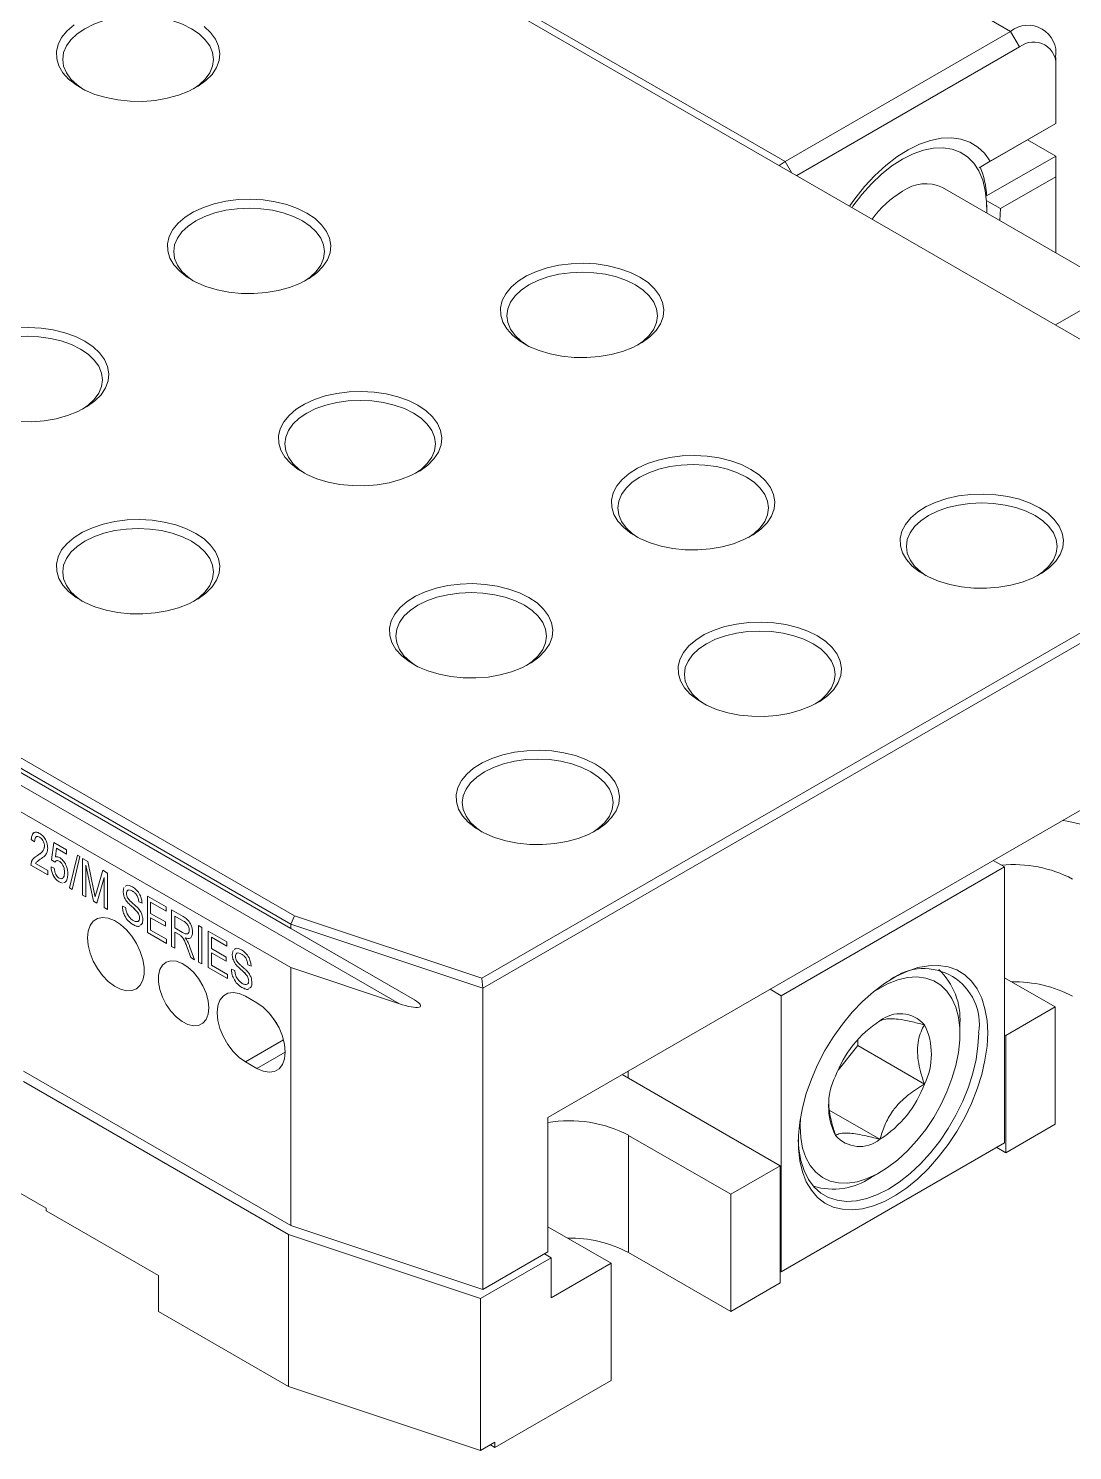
# Model space of a CAD drawing. Header units: millimetres. Extents: x 2 to 278, y 1 to 215.
# Drawn here: x 249.66 to 263.52, y 141.14 to 160.01 of the extents above; entities that cross this region are included whole.
import ezdxf

# ---------------------------------------------------------------- set-up
doc = ezdxf.new("R2010")
doc.units = ezdxf.units.MM

msp = doc.modelspace()

# ---------------------------------------------------------------- linework, layer by layer
at = {"color": 7, "linetype": 'Continuous', "lineweight": 18}
for p, q in [((265.038, 155.071), (249.041, 164.306)), ((262.697, 159.976), (261.689, 160.558)), ((259.704, 158.248), (256.351, 160.183)), ((259.704, 158.248), (262.697, 159.976)), ((262.817, 159.769), (262.697, 159.976)), ((262.817, 159.769), (259.859, 158.061)), ((263.296, 159.492), (263.296, 159.63)), ((263.296, 158.753), (263.296, 159.492)), ((263.296, 158.753), (262.292, 158.174)), ((262.428, 158.252), (263.296, 158.753)), ((263.296, 158.753), (263.296, 158.753)), ((263.296, 158.321), (262.922, 158.537)), ((259.625, 158.196), (259.704, 158.248)), ((259.788, 158.102), (259.704, 158.248)), ((262.428, 158.252), (262.279, 158.166)), ((262.38, 157.792), (263.296, 158.321)), ((263.296, 158.045), (263.296, 158.321)), ((263.296, 158.045), (262.565, 157.623)), ((263.296, 157.038), (263.296, 158.045)), ((236.185, 157.858), (254.786, 147.119)), ((264.125, 156.559), (261.793, 157.905)), ((254.586, 147.068), (236.3, 157.624)), ((262.565, 157.623), (262.381, 157.727)), ((262.382, 157.634), (262.382, 157.675)), ((262.565, 157.623), (262.553, 157.466)), ((237.2, 157.47), (253.197, 148.235)), ((253.145, 148.127), (237.132, 157.371)), ((253.145, 148.067), (237.132, 157.311)), ((265.377, 157.282), (263.293, 156.079)), ((253.145, 147.548), (237.132, 156.792)), ((255.681, 147.408), (266.472, 153.637)), ((266.578, 153.56), (255.695, 147.277)), ((256.556, 145.559), (265.716, 150.847)), ((249.746, 149.219), (249.702, 149.25)), ((249.746, 149.219), (249.702, 149.25)), ((249.702, 149.25), (249.702, 149.25)), ((249.812, 149.281), (249.812, 149.281)), ((249.877, 149.16), (249.876, 149.16)), ((249.969, 148.98), (250.002, 149.21)), ((249.969, 148.98), (250.002, 149.21)), ((250.002, 149.21), (250.17, 149.112)), ((250.038, 149.132), (250.022, 149.021)), ((250.17, 149.056), (250.038, 149.132)), ((250.17, 149.056), (250.038, 149.132)), ((250.038, 149.132), (250.038, 149.132)), ((249.783, 149.038), (249.783, 149.038)), ((250.013, 148.948), (249.969, 148.98)), ((250.013, 148.948), (249.969, 148.98)), ((249.969, 148.98), (249.969, 148.98)), ((250.072, 148.961), (250.072, 148.961)), ((250.17, 149.112), (250.17, 149.056)), ((250.209, 148.606), (250.314, 149.042)), ((250.209, 148.606), (250.314, 149.042)), ((250.347, 149.023), (250.243, 148.587)), ((250.314, 149.042), (250.347, 149.023)), ((250.383, 148.996), (250.451, 148.957)), ((250.383, 148.512), (250.383, 148.996)), ((250.383, 148.512), (250.383, 148.996)), ((250.451, 148.957), (250.532, 148.567)), ((262.618, 148.885), (262.468, 148.972)), ((249.92, 148.779), (249.697, 148.908)), ((249.92, 148.779), (249.697, 148.908)), ((249.697, 148.908), (249.697, 148.908)), ((249.757, 148.93), (249.92, 148.836)), ((249.92, 148.836), (249.92, 148.779)), ((249.964, 148.886), (250.007, 148.867)), ((250.143, 148.812), (250.143, 148.812)), ((250.426, 148.909), (250.426, 148.487)), ((250.526, 148.429), (250.426, 148.909)), ((250.526, 148.429), (250.426, 148.909)), ((250.426, 148.909), (250.426, 148.909)), ((250.568, 148.552), (250.653, 148.84)), ((250.568, 148.552), (250.653, 148.84)), ((250.653, 148.84), (250.715, 148.804)), ((250.715, 148.804), (250.715, 148.32)), ((262.618, 148.885), (259.655, 147.175)), ((262.618, 145.221), (262.618, 148.885)), ((250.116, 148.67), (250.072, 148.685)), ((250.116, 148.67), (250.072, 148.685)), ((250.072, 148.685), (250.072, 148.685)), ((250.243, 148.587), (250.209, 148.606)), ((250.243, 148.587), (250.209, 148.606)), ((250.209, 148.606), (250.209, 148.606)), ((250.532, 148.567), (250.549, 148.486)), ((250.671, 148.745), (250.57, 148.403)), ((250.671, 148.345), (250.671, 148.745)), ((250.671, 148.345), (250.671, 148.745)), ((250.671, 148.745), (250.671, 148.745)), ((250.921, 148.559), (250.932, 148.612)), ((250.921, 148.559), (250.932, 148.612)), ((250.921, 148.559), (250.921, 148.559)), ((251.045, 148.564), (251.044, 148.564)), ((250.426, 148.487), (250.383, 148.512)), ((250.426, 148.487), (250.383, 148.512)), ((250.383, 148.512), (250.383, 148.512)), ((250.57, 148.403), (250.526, 148.429)), ((250.57, 148.404), (250.526, 148.429)), ((250.526, 148.429), (250.526, 148.429)), ((250.549, 148.486), (250.549, 148.486)), ((250.568, 148.552), (250.568, 148.552)), ((251.172, 148.402), (251.128, 148.421)), ((251.172, 148.402), (251.128, 148.421)), ((251.128, 148.421), (251.128, 148.421)), ((251.243, 148.499), (251.493, 148.355)), ((251.243, 148.016), (251.243, 148.499)), ((251.243, 148.016), (251.243, 148.499)), ((251.286, 148.418), (251.286, 148.267)), ((251.493, 148.298), (251.286, 148.418)), ((251.493, 148.298), (251.286, 148.418)), ((251.286, 148.418), (251.286, 148.418)), ((250.715, 148.32), (250.671, 148.345)), ((250.715, 148.32), (250.671, 148.345)), ((250.671, 148.345), (250.671, 148.345)), ((250.911, 148.364), (250.954, 148.345)), ((251.035, 148.36), (251.034, 148.36)), ((251.139, 148.208), (251.139, 148.208)), ((251.286, 148.267), (251.482, 148.154)), ((251.286, 148.21), (251.286, 148.047)), ((251.482, 148.097), (251.286, 148.21)), ((251.482, 148.097), (251.286, 148.21)), ((251.286, 148.21), (251.286, 148.21)), ((251.493, 148.355), (251.493, 148.298)), ((251.564, 148.314), (251.718, 148.225)), ((251.564, 147.83), (251.564, 148.314)), ((251.564, 147.83), (251.564, 148.314)), ((251.721, 148.167), (251.607, 148.232)), ((251.721, 148.167), (251.607, 148.232)), ((251.607, 148.232), (251.607, 148.075)), ((251.607, 148.232), (251.607, 148.232)), ((253.145, 148.127), (253.197, 148.235)), ((253.197, 148.235), (255.681, 147.408)), ((251.051, 148.12), (251.051, 148.12)), ((251.498, 147.868), (251.243, 148.016)), ((251.498, 147.868), (251.243, 148.016)), ((251.243, 148.016), (251.243, 148.016)), ((251.286, 148.047), (251.498, 147.924)), ((251.482, 148.154), (251.482, 148.097)), ((251.607, 148.075), (251.709, 148.016)), ((251.607, 148.019), (251.607, 147.805)), ((251.663, 147.987), (251.607, 148.019)), ((251.663, 147.987), (251.607, 148.019)), ((251.607, 148.019), (251.607, 148.019)), ((251.721, 148.167), (251.721, 148.167)), ((251.798, 148.045), (251.798, 148.045)), ((251.923, 148.107), (251.966, 148.082)), ((251.923, 147.623), (251.923, 148.107)), ((251.923, 147.623), (251.923, 148.107)), ((251.966, 148.082), (251.966, 147.598)), ((252.048, 148.034), (252.298, 147.89)), ((252.048, 147.551), (252.048, 148.034)), ((252.048, 147.551), (252.048, 148.034)), ((255.695, 147.277), (253.145, 148.127)), ((253.145, 148.067), (253.145, 148.127)), ((253.145, 148.067), (254.786, 147.119)), ((251.498, 147.924), (251.498, 147.868)), ((251.607, 147.805), (251.564, 147.83)), ((251.607, 147.805), (251.564, 147.83)), ((251.564, 147.83), (251.564, 147.83)), ((251.663, 147.987), (251.663, 147.987)), ((251.743, 147.943), (251.743, 147.943)), ((251.819, 147.683), (251.771, 147.814)), ((251.819, 147.683), (251.771, 147.814)), ((251.771, 147.814), (251.771, 147.814)), ((251.807, 147.822), (251.868, 147.654)), ((252.092, 147.953), (252.092, 147.802)), ((252.298, 147.833), (252.092, 147.953)), ((252.298, 147.833), (252.092, 147.953)), ((252.092, 147.953), (252.092, 147.953)), ((252.298, 147.89), (252.298, 147.833)), ((251.868, 147.654), (251.819, 147.683)), ((251.868, 147.654), (251.819, 147.683)), ((251.819, 147.683), (251.819, 147.683)), ((251.966, 147.598), (251.923, 147.623)), ((251.966, 147.598), (251.923, 147.623)), ((251.923, 147.623), (251.923, 147.623)), ((252.092, 147.802), (252.288, 147.689)), ((252.092, 147.745), (252.092, 147.582)), ((252.288, 147.632), (252.092, 147.745)), ((252.288, 147.632), (252.092, 147.745)), ((252.092, 147.745), (252.092, 147.745)), ((252.288, 147.689), (252.288, 147.632)), ((252.369, 147.723), (252.38, 147.776)), ((252.369, 147.723), (252.38, 147.776)), ((252.369, 147.723), (252.369, 147.723)), ((252.398, 147.791), (252.409, 147.8)), ((252.492, 147.728), (252.492, 147.728)), ((252.304, 147.403), (252.048, 147.551)), ((252.304, 147.403), (252.048, 147.551)), ((252.048, 147.551), (252.048, 147.551)), ((252.092, 147.582), (252.304, 147.459)), ((252.304, 147.459), (252.304, 147.403)), ((252.358, 147.529), (252.402, 147.51)), ((252.482, 147.525), (252.482, 147.525)), ((252.62, 147.566), (252.576, 147.585)), ((252.62, 147.566), (252.576, 147.585)), ((252.576, 147.585), (252.576, 147.585)), ((253.145, 144.127), (253.145, 147.548)), ((254.586, 147.068), (253.145, 147.548)), ((252.498, 147.284), (252.498, 147.284)), ((252.587, 147.373), (252.587, 147.373)), ((255.695, 147.277), (255.681, 147.408)), ((255.695, 147.277), (255.695, 143.277)), ((259.655, 147.175), (259.505, 147.261)), ((263.289, 147.026), (262.618, 147.413)), ((252.546, 147.168), (252.696, 147.081)), ((259.655, 147.175), (259.655, 143.511)), ((262.633, 146.647), (263.289, 147.026)), ((263.289, 145.47), (263.289, 147.026)), ((262.025, 146.668), (262.025, 146.804)), ((253.051, 146.588), (252.546, 146.297)), ((260.409, 146.189), (260.669, 146.513)), ((260.669, 146.513), (260.669, 146.594)), ((260.669, 146.513), (261.553, 146.003)), ((262.633, 146.647), (262.618, 146.656)), ((262.633, 145.092), (262.633, 146.647)), ((252.696, 146.21), (252.546, 146.297)), ((253.073, 146.428), (252.696, 146.21)), ((253.145, 144.127), (249.599, 146.174)), ((257.544, 146.129), (259.64, 144.919)), ((257.622, 146.174), (257.622, 146.084)), ((249.599, 146.036), (253.115, 144.006)), ((256.556, 145.559), (256.556, 143.774)), ((260.292, 145.658), (260.964, 145.27)), ((262.633, 145.092), (263.289, 145.47)), ((257.627, 145.322), (258.983, 144.54)), ((257.627, 143.767), (257.627, 145.322)), ((262.618, 145.221), (259.655, 143.511)), ((262.513, 145.161), (262.633, 145.092)), ((249.898, 144.355), (248.957, 144.898)), ((258.983, 144.54), (259.64, 144.919)), ((259.64, 144.919), (259.64, 143.364)), ((260.846, 144.763), (260.964, 144.831)), ((258.983, 142.984), (258.983, 144.54)), ((249.898, 144.355), (249.898, 144.32)), ((249.898, 144.32), (251.388, 143.46)), ((255.695, 143.277), (253.145, 144.127)), ((257.396, 143.624), (256.556, 144.109)), ((253.115, 141.988), (253.115, 144.006)), ((253.115, 144.006), (255.665, 143.156)), ((255.665, 143.156), (256.603, 143.698)), ((255.695, 143.277), (256.556, 143.774)), ((256.603, 143.698), (256.513, 143.749)), ((256.603, 143.166), (256.603, 143.698)), ((258.983, 142.984), (257.627, 143.767)), ((256.603, 143.166), (257.396, 143.624)), ((257.396, 142.068), (257.396, 143.624)), ((259.655, 143.511), (259.64, 143.519)), ((251.388, 143.46), (251.388, 142.985)), ((258.983, 142.984), (259.64, 143.364)), ((255.665, 143.156), (255.665, 141.138)), ((253.115, 141.988), (251.388, 142.985)), ((255.665, 141.138), (253.115, 141.988)), ((255.854, 141.179), (257.396, 142.068)), ((255.854, 141.248), (255.665, 141.138)), ((255.795, 141.213), (255.854, 141.179)), ((255.854, 141.248), (255.854, 141.179))]:
    msp.add_line(p, q, dxfattribs=at)
at = {"color": 7, "linetype": 'Continuous', "lineweight": 18, "flags": 128}
for points in [[(251.826, 160.011), (251.707, 160.07), (251.573, 160.118), (251.428, 160.152), (251.275, 160.173), (251.119, 160.181), (250.963, 160.173), (250.81, 160.152), (250.665, 160.118), (250.531, 160.07), (250.412, 160.011), (250.31, 159.943), (250.228, 159.865), (250.168, 159.782), (250.131, 159.694), (250.119, 159.603), (250.131, 159.513), (250.168, 159.425), (250.228, 159.341), (250.31, 159.264), (250.383, 159.212)], [(251.994, 160.042), (252.082, 159.961), (252.147, 159.873), (252.188, 159.78), (252.203, 159.684), (252.194, 159.589), (252.159, 159.495), (252.1, 159.405), (252.018, 159.322), (251.915, 159.247), (251.793, 159.182), (251.655, 159.128), (251.505, 159.087), (251.346, 159.06), (251.181, 159.047), (251.015, 159.049), (250.852, 159.066), (250.694, 159.096), (250.547, 159.14), (250.413, 159.197), (250.296, 159.265), (250.197, 159.342), (250.121, 159.427), (250.068, 159.518), (250.039, 159.613), (250.036, 159.708), (250.058, 159.803), (250.105, 159.895), (250.176, 159.982), (250.269, 160.061)], [(251.855, 159.212), (251.928, 159.264), (252.01, 159.341), (252.07, 159.425), (252.107, 159.513), (252.119, 159.603), (252.107, 159.694), (252.07, 159.782), (252.01, 159.865), (251.928, 159.943), (251.826, 160.011)], [(260.56, 157.656), (260.63, 157.755), (260.76, 157.916), (260.897, 158.064), (261.041, 158.196), (261.188, 158.31), (261.338, 158.404), (261.487, 158.477), (261.634, 158.529), (261.776, 158.557), (261.912, 158.563), (262.039, 158.545), (262.156, 158.505), (262.261, 158.441), (262.352, 158.357), (262.428, 158.252)], [(262.381, 157.566), (262.38, 157.714), (262.362, 157.865), (262.328, 158.002), (262.276, 158.123), (262.208, 158.226), (262.126, 158.31), (262.029, 158.372), (261.921, 158.413), (261.803, 158.432), (261.675, 158.427), (261.542, 158.4), (261.404, 158.351), (261.264, 158.28), (261.123, 158.189), (260.985, 158.079), (260.852, 157.952), (260.725, 157.81), (260.606, 157.654), (260.594, 157.637)], [(253.359, 157.564), (253.467, 157.491), (253.555, 157.41), (253.62, 157.321), (253.661, 157.229), (253.677, 157.133), (253.667, 157.037), (253.632, 156.944), (253.573, 156.854), (253.491, 156.771), (253.388, 156.696), (253.266, 156.631), (253.128, 156.577), (252.978, 156.536), (252.819, 156.509), (252.654, 156.496), (252.488, 156.498), (252.325, 156.514), (252.167, 156.545), (252.02, 156.589), (251.886, 156.646), (251.769, 156.714), (251.671, 156.791), (251.594, 156.876), (251.541, 156.967), (251.512, 157.061), (251.509, 157.157), (251.531, 157.252), (251.579, 157.344), (251.649, 157.431), (251.742, 157.51), (251.855, 157.581), (251.985, 157.64), (252.13, 157.688), (252.285, 157.722), (252.447, 157.742), (252.613, 157.747), (252.778, 157.738), (252.939, 157.714), (253.092, 157.677), (253.233, 157.626), (253.359, 157.564)], [(253.299, 157.46), (253.18, 157.519), (253.046, 157.566), (252.901, 157.601), (252.749, 157.622), (252.592, 157.629), (252.436, 157.622), (252.283, 157.601), (252.138, 157.566), (252.004, 157.519), (251.885, 157.46), (251.783, 157.391), (251.701, 157.314), (251.641, 157.23), (251.604, 157.142), (251.592, 157.052), (251.604, 156.962), (251.641, 156.874), (251.701, 156.79), (251.783, 156.713), (251.856, 156.661)], [(253.328, 156.661), (253.401, 156.713), (253.483, 156.79), (253.543, 156.874), (253.58, 156.962), (253.592, 157.052), (253.58, 157.142), (253.543, 157.23), (253.483, 157.314), (253.401, 157.391), (253.299, 157.46)], [(257.779, 156.713), (257.887, 156.641), (257.974, 156.559), (258.039, 156.471), (258.08, 156.378), (258.096, 156.283), (258.086, 156.187), (258.052, 156.093), (257.993, 156.004), (257.911, 155.92), (257.807, 155.845), (257.686, 155.78), (257.548, 155.726), (257.398, 155.686), (257.238, 155.658), (257.074, 155.646), (256.908, 155.647), (256.744, 155.664), (256.587, 155.695), (256.44, 155.739), (256.306, 155.795), (256.188, 155.863), (256.09, 155.94), (256.013, 156.026), (255.96, 156.116), (255.932, 156.211), (255.929, 156.307), (255.951, 156.402), (255.998, 156.494), (256.069, 156.58), (256.162, 156.66), (256.275, 156.73), (256.405, 156.79), (256.549, 156.837), (256.704, 156.871), (256.867, 156.891), (257.032, 156.897), (257.198, 156.888), (257.359, 156.864), (257.511, 156.826), (257.652, 156.776), (257.779, 156.713)], [(257.719, 156.61), (257.599, 156.669), (257.466, 156.716), (257.321, 156.751), (257.168, 156.772), (257.012, 156.779), (256.855, 156.772), (256.703, 156.751), (256.558, 156.716), (256.424, 156.669), (256.304, 156.61), (256.203, 156.541), (256.121, 156.464), (256.061, 156.38), (256.024, 156.292), (256.012, 156.202), (256.024, 156.111), (256.061, 156.023), (256.121, 155.94), (256.203, 155.862), (256.276, 155.811)], [(257.748, 155.811), (257.821, 155.862), (257.903, 155.94), (257.963, 156.023), (257.999, 156.111), (258.012, 156.202), (257.999, 156.292), (257.963, 156.38), (257.903, 156.464), (257.821, 156.541), (257.719, 156.61)], [(250.353, 155.759), (250.234, 155.818), (250.1, 155.866), (249.955, 155.9), (249.802, 155.921), (249.646, 155.928), (249.489, 155.921), (249.337, 155.9), (249.192, 155.866), (249.058, 155.818), (248.939, 155.759), (248.837, 155.69), (248.755, 155.613), (248.695, 155.53), (248.658, 155.441), (248.646, 155.351), (248.658, 155.261), (248.695, 155.173), (248.755, 155.089), (248.837, 155.012), (248.91, 154.96)], [(249.501, 156.041), (249.667, 156.046), (249.832, 156.037), (249.993, 156.014), (250.146, 155.976), (250.287, 155.925), (250.413, 155.863)], [(250.413, 155.863), (250.521, 155.79), (250.609, 155.709), (250.674, 155.621), (250.714, 155.528), (250.73, 155.432), (250.721, 155.337), (250.686, 155.243), (250.627, 155.153), (250.545, 155.07), (250.442, 154.995), (250.32, 154.93), (250.182, 154.876), (250.032, 154.835), (249.873, 154.808), (249.708, 154.795), (249.542, 154.797)], [(250.382, 154.96), (250.455, 155.012), (250.537, 155.089), (250.597, 155.173), (250.634, 155.261), (250.646, 155.351), (250.634, 155.441), (250.597, 155.53), (250.537, 155.613), (250.455, 155.69), (250.353, 155.759)], [(254.832, 155.013), (254.94, 154.94), (255.028, 154.858), (255.093, 154.77), (255.134, 154.677), (255.15, 154.582), (255.14, 154.486), (255.105, 154.392), (255.046, 154.303), (254.964, 154.22), (254.861, 154.144), (254.739, 154.079), (254.602, 154.026), (254.451, 153.985), (254.292, 153.958), (254.128, 153.945), (253.962, 153.947), (253.798, 153.963), (253.641, 153.994), (253.493, 154.038), (253.359, 154.095), (253.242, 154.162), (253.144, 154.24), (253.067, 154.325), (253.014, 154.416), (252.986, 154.51), (252.982, 154.606), (253.005, 154.701), (253.052, 154.793), (253.122, 154.879), (253.215, 154.959), (253.328, 155.029), (253.458, 155.089), (253.603, 155.136), (253.758, 155.17), (253.92, 155.19), (254.086, 155.196), (254.251, 155.187), (254.412, 155.163), (254.565, 155.126), (254.706, 155.075), (254.832, 155.013)], [(254.772, 154.909), (254.653, 154.968), (254.519, 155.015), (254.374, 155.05), (254.222, 155.071), (254.065, 155.078), (253.909, 155.071), (253.756, 155.05), (253.611, 155.015), (253.477, 154.968), (253.358, 154.909), (253.256, 154.84), (253.174, 154.763), (253.114, 154.679), (253.078, 154.591), (253.065, 154.501), (253.078, 154.41), (253.114, 154.322), (253.174, 154.239), (253.256, 154.161), (253.329, 154.11)], [(254.801, 154.11), (254.874, 154.161), (254.956, 154.239), (255.016, 154.322), (255.053, 154.41), (255.065, 154.501), (255.053, 154.591), (255.016, 154.679), (254.956, 154.763), (254.874, 154.84), (254.772, 154.909)], [(259.252, 154.162), (259.36, 154.089), (259.447, 154.008), (259.512, 153.92), (259.553, 153.827), (259.569, 153.731), (259.56, 153.636), (259.525, 153.542), (259.466, 153.452), (259.384, 153.369), (259.28, 153.294), (259.159, 153.229), (259.021, 153.175), (258.871, 153.134), (258.712, 153.107), (258.547, 153.094), (258.381, 153.096), (258.217, 153.113), (258.06, 153.143), (257.913, 153.187), (257.779, 153.244), (257.661, 153.312), (257.563, 153.389), (257.487, 153.474), (257.433, 153.565), (257.405, 153.66), (257.402, 153.755), (257.424, 153.85), (257.471, 153.942), (257.542, 154.029), (257.635, 154.109), (257.748, 154.179), (257.878, 154.238), (258.022, 154.286), (258.177, 154.32), (258.34, 154.34), (258.505, 154.345), (258.671, 154.336), (258.832, 154.313), (258.985, 154.275), (259.126, 154.225), (259.252, 154.162)], [(259.192, 154.059), (259.072, 154.117), (258.939, 154.165), (258.794, 154.199), (258.641, 154.22), (258.485, 154.228), (258.328, 154.22), (258.176, 154.199), (258.031, 154.165), (257.897, 154.117), (257.778, 154.059), (257.676, 153.99), (257.594, 153.912), (257.534, 153.829), (257.497, 153.741), (257.485, 153.65), (257.497, 153.56), (257.534, 153.472), (257.594, 153.388), (257.676, 153.311), (257.751, 153.258)], [(259.221, 153.259), (259.294, 153.311), (259.376, 153.388), (259.436, 153.472), (259.472, 153.56), (259.485, 153.65), (259.472, 153.741), (259.436, 153.829), (259.376, 153.912), (259.294, 153.99), (259.192, 154.059)], [(263.082, 153.652), (263.19, 153.579), (263.278, 153.498), (263.343, 153.41), (263.383, 153.317), (263.399, 153.221), (263.39, 153.125), (263.355, 153.032), (263.296, 152.942), (263.214, 152.859), (263.111, 152.784), (262.989, 152.719), (262.851, 152.665), (262.701, 152.624), (262.542, 152.597), (262.377, 152.584), (262.211, 152.586), (262.048, 152.602), (261.89, 152.633), (261.743, 152.677), (261.609, 152.734), (261.491, 152.802), (261.393, 152.879), (261.317, 152.964), (261.264, 153.055), (261.235, 153.149), (261.232, 153.245), (261.254, 153.34), (261.301, 153.432), (261.372, 153.519), (261.465, 153.598), (261.578, 153.669), (261.708, 153.728), (261.852, 153.776), (262.007, 153.81), (262.17, 153.83), (262.336, 153.835), (262.501, 153.826), (262.662, 153.802), (262.815, 153.765), (262.956, 153.714), (263.082, 153.652)], [(263.022, 153.548), (262.903, 153.607), (262.769, 153.654), (262.624, 153.689), (262.471, 153.71), (262.315, 153.717), (262.158, 153.71), (262.006, 153.689), (261.861, 153.654), (261.727, 153.607), (261.608, 153.548), (261.506, 153.479), (261.424, 153.402), (261.364, 153.318), (261.327, 153.23), (261.315, 153.14), (261.327, 153.05), (261.364, 152.962), (261.424, 152.878), (261.506, 152.801), (261.579, 152.749)], [(251.886, 153.312), (251.994, 153.239), (252.082, 153.158), (252.147, 153.069), (252.188, 152.976), (252.203, 152.881), (252.194, 152.785), (252.159, 152.692), (252.1, 152.602), (252.018, 152.519), (251.915, 152.444), (251.793, 152.378), (251.655, 152.325), (251.505, 152.284), (251.346, 152.257), (251.181, 152.244), (251.015, 152.246), (250.852, 152.262), (250.694, 152.293), (250.547, 152.337), (250.413, 152.394), (250.296, 152.461), (250.197, 152.539), (250.121, 152.624), (250.068, 152.715), (250.039, 152.809), (250.036, 152.905), (250.058, 153), (250.105, 153.092), (250.176, 153.179), (250.269, 153.258), (250.382, 153.328), (250.512, 153.388), (250.656, 153.435), (250.812, 153.47), (250.974, 153.49), (251.14, 153.495), (251.305, 153.486), (251.466, 153.462), (251.619, 153.425), (251.76, 153.374), (251.886, 153.312)], [(263.051, 152.749), (263.124, 152.801), (263.206, 152.878), (263.266, 152.962), (263.303, 153.05), (263.315, 153.14), (263.303, 153.23), (263.266, 153.318), (263.206, 153.402), (263.124, 153.479), (263.022, 153.548)], [(251.826, 153.208), (251.707, 153.267), (251.573, 153.314), (251.428, 153.349), (251.275, 153.37), (251.119, 153.377), (250.963, 153.37), (250.81, 153.349), (250.665, 153.314), (250.531, 153.267), (250.412, 153.208), (250.31, 153.139), (250.228, 153.062), (250.168, 152.978), (250.131, 152.89), (250.119, 152.8), (250.131, 152.71), (250.168, 152.621), (250.228, 152.538), (250.31, 152.461), (250.383, 152.409)], [(251.855, 152.409), (251.928, 152.461), (252.01, 152.538), (252.07, 152.621), (252.107, 152.71), (252.119, 152.8), (252.107, 152.89), (252.07, 152.978), (252.01, 153.062), (251.928, 153.139), (251.826, 153.208)], [(256.305, 152.461), (256.413, 152.389), (256.501, 152.307), (256.566, 152.219), (256.607, 152.126), (256.623, 152.031), (256.613, 151.935), (256.579, 151.841), (256.519, 151.752), (256.437, 151.668), (256.334, 151.593), (256.212, 151.528), (256.075, 151.474), (255.925, 151.433), (255.765, 151.406), (255.601, 151.393), (255.435, 151.395), (255.271, 151.412), (255.114, 151.442), (254.966, 151.487), (254.832, 151.543), (254.715, 151.611), (254.617, 151.688), (254.54, 151.773), (254.487, 151.864), (254.459, 151.959), (254.456, 152.055), (254.478, 152.15), (254.525, 152.242), (254.596, 152.328), (254.689, 152.408), (254.801, 152.478), (254.931, 152.538), (255.076, 152.585), (255.231, 152.619), (255.393, 152.639), (255.559, 152.645), (255.724, 152.635), (255.885, 152.612), (256.038, 152.574), (256.179, 152.524), (256.305, 152.461)], [(256.246, 152.358), (256.126, 152.417), (255.992, 152.464), (255.847, 152.498), (255.695, 152.52), (255.538, 152.527), (255.382, 152.52), (255.229, 152.498), (255.084, 152.464), (254.951, 152.417), (254.831, 152.358), (254.729, 152.289), (254.647, 152.212), (254.587, 152.128), (254.551, 152.04), (254.538, 151.949), (254.551, 151.859), (254.587, 151.771), (254.647, 151.687), (254.729, 151.61), (254.802, 151.559)], [(256.274, 151.559), (256.347, 151.61), (256.429, 151.687), (256.489, 151.771), (256.526, 151.859), (256.538, 151.949), (256.526, 152.04), (256.489, 152.128), (256.429, 152.212), (256.347, 152.289), (256.246, 152.358)], [(260.136, 151.951), (260.244, 151.878), (260.331, 151.797), (260.396, 151.709), (260.437, 151.616), (260.453, 151.52), (260.444, 151.425), (260.409, 151.331), (260.35, 151.241), (260.268, 151.158), (260.164, 151.083), (260.043, 151.018), (259.905, 150.964), (259.755, 150.923), (259.595, 150.896), (259.431, 150.883), (259.265, 150.885), (259.101, 150.901), (258.944, 150.932), (258.797, 150.976), (258.663, 151.033), (258.545, 151.101), (258.447, 151.178), (258.371, 151.263), (258.317, 151.354), (258.289, 151.448), (258.286, 151.544), (258.308, 151.639), (258.355, 151.731), (258.426, 151.818), (258.519, 151.897), (258.632, 151.968), (258.762, 152.027), (258.906, 152.075), (259.061, 152.109), (259.224, 152.129), (259.389, 152.134), (259.555, 152.125), (259.716, 152.102), (259.868, 152.064), (260.009, 152.014), (260.136, 151.951)], [(260.076, 151.847), (259.956, 151.906), (259.823, 151.954), (259.678, 151.988), (259.525, 152.009), (259.369, 152.016), (259.212, 152.009), (259.06, 151.988), (258.915, 151.954), (258.781, 151.906), (258.661, 151.847), (258.56, 151.779), (258.478, 151.701), (258.418, 151.618), (258.381, 151.53), (258.369, 151.439), (258.381, 151.349), (258.418, 151.261), (258.478, 151.177), (258.56, 151.1), (258.633, 151.048)], [(260.105, 151.048), (260.178, 151.1), (260.26, 151.177), (260.32, 151.261), (260.356, 151.349), (260.369, 151.439), (260.356, 151.53), (260.32, 151.618), (260.26, 151.701), (260.178, 151.779), (260.076, 151.847)], [(257.189, 150.25), (257.297, 150.177), (257.385, 150.096), (257.45, 150.008), (257.491, 149.915), (257.507, 149.819), (257.497, 149.724), (257.462, 149.63), (257.403, 149.54), (257.321, 149.457), (257.218, 149.382), (257.096, 149.317), (256.959, 149.263), (256.808, 149.222), (256.649, 149.195), (256.485, 149.182), (256.319, 149.184), (256.155, 149.201), (255.998, 149.231), (255.85, 149.275), (255.716, 149.332), (255.599, 149.4), (255.501, 149.477), (255.424, 149.562), (255.371, 149.653), (255.343, 149.748), (255.339, 149.843), (255.362, 149.938), (255.409, 150.03), (255.48, 150.117), (255.572, 150.197), (255.685, 150.267), (255.815, 150.326), (255.96, 150.374), (256.115, 150.408), (256.277, 150.428), (256.443, 150.434), (256.608, 150.424), (256.769, 150.401), (256.922, 150.363), (257.063, 150.313), (257.189, 150.25)], [(257.129, 150.147), (257.01, 150.205), (256.876, 150.253), (256.731, 150.287), (256.579, 150.309), (256.422, 150.316), (256.266, 150.309), (256.113, 150.287), (255.968, 150.253), (255.835, 150.205), (255.715, 150.147), (255.613, 150.078), (255.531, 150), (255.471, 149.917), (255.435, 149.829), (255.422, 149.738), (255.435, 149.648), (255.471, 149.56), (255.531, 149.476), (255.613, 149.399), (255.686, 149.348)], [(257.158, 149.348), (257.231, 149.399), (257.313, 149.476), (257.373, 149.56), (257.41, 149.648), (257.422, 149.738), (257.41, 149.829), (257.373, 149.917), (257.313, 150), (257.231, 150.078), (257.129, 150.147)], [(250.448, 147.943), (250.457, 148.032), (250.483, 148.106), (250.525, 148.163), (250.581, 148.199), (250.648, 148.213), (250.724, 148.204), (250.805, 148.172), (250.886, 148.12), (250.965, 148.05), (251.037, 147.964), (251.099, 147.867), (251.148, 147.764), (251.183, 147.658), (251.2, 147.556), (251.2, 147.462), (251.183, 147.38), (251.148, 147.315), (251.099, 147.268), (251.037, 147.243), (250.965, 147.241), (250.886, 147.261), (250.805, 147.303), (250.724, 147.364), (250.648, 147.443), (250.581, 147.535), (250.525, 147.636), (250.483, 147.74), (250.457, 147.845), (250.448, 147.943)], [(252.058, 147.014), (252.049, 147.108), (252.023, 147.208), (251.98, 147.308), (251.923, 147.402), (251.856, 147.486), (251.781, 147.555), (251.704, 147.605), (251.627, 147.634), (251.555, 147.639), (251.493, 147.622), (251.443, 147.582), (251.408, 147.522), (251.39, 147.445), (251.39, 147.355), (251.408, 147.257), (251.443, 147.156), (251.493, 147.059), (251.555, 146.969), (251.627, 146.892), (251.704, 146.832), (251.781, 146.792), (251.856, 146.775), (251.923, 146.781), (251.98, 146.81), (252.023, 146.861), (252.049, 146.93), (252.058, 147.014)], [(262.394, 146.682), (262.385, 146.505), (262.358, 146.32), (262.315, 146.131), (262.255, 145.939), (262.179, 145.747), (262.089, 145.558), (261.985, 145.375), (261.869, 145.2), (261.743, 145.035), (261.609, 144.883), (261.468, 144.747), (261.322, 144.627), (261.174, 144.526), (261.025, 144.446), (260.877, 144.386), (260.734, 144.348), (260.596, 144.333), (260.465, 144.341), (260.344, 144.371), (260.234, 144.424), (260.137, 144.498), (260.054, 144.593), (259.986, 144.707), (259.934, 144.838), (259.899, 144.985), (259.881, 145.146), (259.881, 145.318), (259.899, 145.498), (259.934, 145.686), (259.986, 145.877), (260.054, 146.069), (260.137, 146.26), (260.234, 146.447), (260.344, 146.626), (260.465, 146.796), (260.596, 146.955), (260.734, 147.099), (260.877, 147.227), (261.025, 147.338), (261.174, 147.429), (261.322, 147.499), (261.468, 147.548), (261.609, 147.574), (261.743, 147.578), (261.869, 147.559), (261.985, 147.517), (262.089, 147.454), (262.179, 147.369), (262.255, 147.265), (262.315, 147.142), (262.358, 147.003), (262.385, 146.848), (262.394, 146.682)], [(259.908, 145.553), (259.903, 145.443), (259.912, 145.292), (259.938, 145.153), (259.981, 145.028), (260.04, 144.921), (260.114, 144.832), (260.202, 144.764), (260.303, 144.716), (260.414, 144.691), (260.535, 144.688), (260.662, 144.707), (260.795, 144.749), (260.93, 144.812), (261.066, 144.895), (261.2, 144.998), (261.33, 145.118), (261.455, 145.253), (261.571, 145.401), (261.677, 145.56), (261.772, 145.728), (261.853, 145.9), (261.92, 146.076), (261.971, 146.251), (262.005, 146.422), (262.023, 146.588), (262.023, 146.745), (262.005, 146.891), (261.971, 147.023), (261.92, 147.139), (261.853, 147.237), (261.772, 147.316), (261.677, 147.374), (261.571, 147.41), (261.455, 147.425), (261.33, 147.416), (261.2, 147.386), (261.066, 147.333), (260.93, 147.26), (260.87, 147.221)], [(252.546, 146.297), (252.462, 146.356), (252.383, 146.434), (252.311, 146.527), (252.251, 146.631), (252.206, 146.739), (252.179, 146.847), (252.169, 146.95), (252.179, 147.041), (252.206, 147.117), (252.251, 147.174), (252.311, 147.208), (252.383, 147.219), (252.462, 147.205), (252.546, 147.168)], [(252.696, 147.081), (252.78, 147.022), (252.86, 146.944), (252.931, 146.85), (252.991, 146.747), (253.036, 146.639), (253.064, 146.53), (253.073, 146.428), (253.064, 146.337), (253.036, 146.261), (252.991, 146.204), (252.931, 146.169), (252.86, 146.159), (252.78, 146.173), (252.696, 146.21)], [(252.959, 146.807), (252.91, 146.873), (252.882, 146.917)], [(259.879, 145.265), (259.888, 145.138), (259.914, 144.989), (259.957, 144.854), (260.016, 144.736), (260.091, 144.636), (260.18, 144.556), (260.282, 144.497), (260.396, 144.46), (260.52, 144.445), (260.652, 144.453), (260.79, 144.483), (260.932, 144.535), (261.076, 144.608), (261.221, 144.701), (261.363, 144.814), (261.501, 144.943), (261.633, 145.088), (261.757, 145.245), (261.87, 145.414), (261.973, 145.591), (262.062, 145.774), (262.137, 145.96), (262.196, 146.147), (262.239, 146.331), (262.265, 146.51), (262.274, 146.682)]]:
    msp.add_lwpolyline(points, dxfattribs=at)
at = {"color": 7, "linetype": 'Continuous', "lineweight": 18}
for centre, radius, start, end in [((262.929, 159.686), 0.371, 351.3151, 128.6742), ((263.004, 159.539), 0.296, 350.786, 129.2033), ((261.294, 157.744), 1.087, 2.5703, 23.3128), ((262, 156.643), 1.417, 121.3341, 143.6141), ((261.572, 157.433), 0.521, 65.0008, 126.3097), ((262.909, 146.637), 2.906, 61.1187, 80.4957), ((262.742, 147.247), 1.669, 62.2437, 95.6182), ((261.546, 146.799), 0.737, 350.8573, 126.6979), ((261.117, 146.864), 0.91, 356.2101, 46.4805), ((262.754, 145.721), 1.638, 62.1141, 91.4382), ((261.232, 146.514), 0.423, 40.5328, 129.2482), ((261.761, 145.598), 1.477, 122.638, 159.7729), ((260.768, 146.396), 0.879, 333.4364, 26.5636), ((261.161, 145.715), 0.879, 153.4364, 206.5636), ((260.168, 146.513), 1.477, 302.638, 339.7729), ((256.841, 143.823), 1.693, 62.3323, 99.6747), ((260.696, 145.597), 0.423, 220.5328, 309.2482), ((260.342, 145.504), 0.896, 253.1098, 304.2103), ((256.861, 142.319), 1.638, 62.1141, 91.4382)]:
    msp.add_arc(centre, radius, start, end, dxfattribs=at)
msp.add_ellipse((254.586, 147.137), major_axis=(0.282, -0.099), ratio=0.218403, start_param=4.789129, end_param=7.145323, dxfattribs=at)
for points, knots in [([(249.702, 149.25), (249.704, 149.269), (249.709, 149.307), (249.733, 149.343), (249.772, 149.351), (249.8, 149.337), (249.814, 149.33)], [0, 0, 0, 0, 0.28092, 0.560105, 0.779774, 1, 1, 1, 1]), ([(249.702, 149.25), (249.705, 149.269), (249.709, 149.306), (249.726, 149.339), (249.744, 149.341), (249.746, 149.342)], [0, 0, 0, 0, 0.462731, 0.922606, 1, 1, 1, 1]), ([(249.814, 149.33), (249.831, 149.319), (249.864, 149.296), (249.899, 149.236), (249.917, 149.181), (249.919, 149.149), (249.92, 149.134)], [0, 0, 0, 0, 0.279693, 0.558261, 0.779102, 1, 1, 1, 1]), ([(249.812, 149.281), (249.805, 149.285), (249.789, 149.292), (249.769, 149.288), (249.749, 149.269), (249.747, 149.239), (249.746, 149.219)], [0, 0, 0, 0, 0.186999, 0.373859, 0.561031, 1, 1, 1, 1]), ([(249.812, 149.281), (249.805, 149.285), (249.789, 149.292), (249.772, 149.29), (249.766, 149.283), (249.764, 149.28)], [0, 0, 0, 0, 0.4036669, 0.8070339, 1, 1, 1, 1]), ([(249.783, 149.038), (249.807, 149.052), (249.84, 149.073), (249.871, 149.117), (249.875, 149.145), (249.876, 149.16)], [0, 0, 0, 0, 0.560605, 0.780638, 1, 1, 1, 1]), ([(249.783, 149.038), (249.807, 149.053), (249.84, 149.073), (249.871, 149.117), (249.875, 149.145), (249.877, 149.16)], [0, 0, 0, 0, 0.560605, 0.780638, 1, 1, 1, 1]), ([(249.876, 149.16), (249.876, 149.172), (249.874, 149.196), (249.858, 149.234), (249.836, 149.264), (249.82, 149.276), (249.812, 149.281)], [0, 0, 0, 0, 0.2804253, 0.5599428, 0.7799288, 1, 1, 1, 1]), ([(249.877, 149.16), (249.876, 149.172), (249.874, 149.196), (249.858, 149.234), (249.836, 149.265), (249.82, 149.276), (249.812, 149.281)], [0, 0, 0, 0, 0.2804253, 0.5599428, 0.7799288, 1, 1, 1, 1]), ([(249.92, 149.134), (249.918, 149.112), (249.914, 149.07), (249.875, 149.024), (249.842, 149.001), (249.821, 148.986)], [0, 0, 0, 0, 0.279141, 0.559078, 1, 1, 1, 1]), ([(249.697, 148.908), (249.699, 148.926), (249.703, 148.963), (249.735, 149.006), (249.765, 149.026), (249.783, 149.038)], [0, 0, 0, 0, 0.278998, 0.559153, 1, 1, 1, 1]), ([(249.697, 148.908), (249.699, 148.926), (249.704, 148.963), (249.735, 149.006), (249.765, 149.026), (249.783, 149.038)], [0, 0, 0, 0, 0.278998, 0.559153, 1, 1, 1, 1]), ([(249.821, 148.986), (249.808, 148.978), (249.783, 148.964), (249.765, 148.94), (249.757, 148.93)], [0, 0, 0, 0, 0.560646, 1, 1, 1, 1]), ([(250.072, 148.961), (250.065, 148.965), (250.051, 148.971), (250.028, 148.968), (250.018, 148.956), (250.013, 148.948)], [0, 0, 0, 0, 0.2801683, 0.5607716, 1, 1, 1, 1]), ([(250.022, 149.021), (250.033, 149.021), (250.053, 149.021), (250.075, 149.01), (250.084, 149.005)], [0, 0, 0, 0, 0.559795, 1, 1, 1, 1]), ([(250.072, 148.961), (250.065, 148.965), (250.051, 148.971), (250.033, 148.97), (250.027, 148.962), (250.024, 148.959)], [0, 0, 0, 0, 0.370086, 0.740747, 1, 1, 1, 1]), ([(250.143, 148.812), (250.143, 148.827), (250.141, 148.856), (250.126, 148.901), (250.101, 148.941), (250.082, 148.954), (250.072, 148.961)], [0, 0, 0, 0, 0.281032, 0.560586, 0.780389, 1, 1, 1, 1]), ([(250.143, 148.812), (250.143, 148.827), (250.141, 148.856), (250.126, 148.901), (250.102, 148.941), (250.082, 148.954), (250.072, 148.961)], [0, 0, 0, 0, 0.281032, 0.560586, 0.780389, 1, 1, 1, 1]), ([(250.084, 149.005), (250.102, 148.991), (250.137, 148.962), (250.18, 148.878), (250.184, 148.823), (250.187, 148.79)], [0, 0, 0, 0, 0.278738, 0.559657, 1, 1, 1, 1]), ([(250.072, 148.685), (250.055, 148.697), (250.021, 148.722), (249.976, 148.799), (249.968, 148.853), (249.964, 148.886)], [0, 0, 0, 0, 0.279957, 0.560386, 1, 1, 1, 1]), ([(250.072, 148.685), (250.055, 148.697), (250.022, 148.722), (249.976, 148.799), (249.968, 148.853), (249.964, 148.886)], [0, 0, 0, 0, 0.279957, 0.560386, 1, 1, 1, 1]), ([(250.007, 148.867), (250.009, 148.854), (250.012, 148.828), (250.025, 148.789), (250.046, 148.755), (250.063, 148.742), (250.071, 148.736)], [0, 0, 0, 0, 0.2811074, 0.561116, 0.780993, 1, 1, 1, 1]), ([(250.071, 148.736), (250.08, 148.732), (250.097, 148.725), (250.118, 148.733), (250.139, 148.756), (250.142, 148.789), (250.143, 148.812)], [0, 0, 0, 0, 0.186402, 0.37334, 0.560627, 1, 1, 1, 1]), ([(250.107, 148.731), (250.11, 148.732), (250.121, 148.734), (250.139, 148.757), (250.141, 148.79), (250.143, 148.812)], [0, 0, 0, 0, 0.1277591, 0.3884421, 1, 1, 1, 1]), ([(250.187, 148.79), (250.185, 148.768), (250.182, 148.726), (250.162, 148.685), (250.141, 148.679), (250.135, 148.677)], [0, 0, 0, 0, 0.420659, 0.84041, 1, 1, 1, 1]), ([(251.034, 148.36), (251.019, 148.375), (250.987, 148.403), (250.947, 148.455), (250.925, 148.512), (250.923, 148.543), (250.921, 148.559)], [0, 0, 0, 0, 0.2811422, 0.5600561, 0.7798619, 1, 1, 1, 1]), ([(251.035, 148.36), (251.019, 148.375), (250.987, 148.403), (250.947, 148.455), (250.925, 148.512), (250.923, 148.543), (250.921, 148.559)], [0, 0, 0, 0, 0.2811422, 0.5600561, 0.7798619, 1, 1, 1, 1]), ([(250.95, 148.627), (250.954, 148.632), (250.967, 148.645), (251.002, 148.641), (251.029, 148.628), (251.043, 148.621)], [0, 0, 0, 0, 0.224386, 0.611672, 1, 1, 1, 1]), ([(251.044, 148.564), (251.033, 148.569), (251.012, 148.581), (250.984, 148.579), (250.967, 148.561), (250.966, 148.542), (250.965, 148.532)], [0, 0, 0, 0, 0.280929, 0.559977, 0.779752, 1, 1, 1, 1]), ([(251.045, 148.564), (251.034, 148.569), (251.012, 148.58), (250.987, 148.581), (250.98, 148.572), (250.979, 148.569)], [0, 0, 0, 0, 0.440047, 0.877147, 1, 1, 1, 1]), ([(251.043, 148.621), (251.062, 148.608), (251.1, 148.583), (251.144, 148.52), (251.168, 148.456), (251.17, 148.42), (251.172, 148.402)], [0, 0, 0, 0, 0.280155, 0.559064, 0.779285, 1, 1, 1, 1]), ([(251.128, 148.421), (251.127, 148.436), (251.123, 148.466), (251.103, 148.512), (251.074, 148.545), (251.054, 148.557), (251.044, 148.564)], [0, 0, 0, 0, 0.280757, 0.5593, 0.779211, 1, 1, 1, 1]), ([(251.128, 148.421), (251.127, 148.436), (251.124, 148.466), (251.103, 148.512), (251.074, 148.545), (251.054, 148.557), (251.045, 148.564)], [0, 0, 0, 0, 0.280757, 0.5593, 0.779211, 1, 1, 1, 1]), ([(250.549, 148.486), (250.552, 148.498), (250.558, 148.521), (250.565, 148.543), (250.568, 148.552)], [0, 0, 0, 0, 0.559995, 1, 1, 1, 1]), ([(250.549, 148.486), (250.552, 148.498), (250.558, 148.521), (250.565, 148.543), (250.568, 148.552)], [0, 0, 0, 0, 0.559995, 1, 1, 1, 1]), ([(250.965, 148.532), (250.965, 148.522), (250.966, 148.504), (250.975, 148.484), (250.979, 148.475)], [0, 0, 0, 0, 0.5603736, 1, 1, 1, 1]), ([(250.979, 148.475), (250.99, 148.46), (251.011, 148.433), (251.035, 148.413), (251.045, 148.405)], [0, 0, 0, 0, 0.557866, 1, 1, 1, 1]), ([(251.045, 148.405), (251.059, 148.393), (251.084, 148.372), (251.108, 148.348), (251.118, 148.338)], [0, 0, 0, 0, 0.56013, 1, 1, 1, 1]), ([(251.051, 148.12), (251.03, 148.134), (250.988, 148.163), (250.939, 148.234), (250.915, 148.305), (250.912, 148.344), (250.911, 148.364)], [0, 0, 0, 0, 0.280063, 0.558927, 0.779176, 1, 1, 1, 1]), ([(251.051, 148.12), (251.03, 148.134), (250.988, 148.163), (250.939, 148.234), (250.915, 148.305), (250.912, 148.345), (250.911, 148.364)], [0, 0, 0, 0, 0.280063, 0.558927, 0.779176, 1, 1, 1, 1]), ([(250.954, 148.345), (250.956, 148.327), (250.96, 148.291), (250.986, 148.238), (251.02, 148.197), (251.043, 148.182), (251.054, 148.174)], [0, 0, 0, 0, 0.280743, 0.559143, 0.77941, 1, 1, 1, 1]), ([(251.139, 148.208), (251.139, 148.216), (251.138, 148.23), (251.131, 148.253), (251.118, 148.276), (251.087, 148.315), (251.058, 148.34), (251.034, 148.36)], [0, 0, 0, 0, 0.124972, 0.249815, 0.374598, 0.499572, 1, 1, 1, 1]), ([(251.139, 148.208), (251.139, 148.216), (251.138, 148.23), (251.131, 148.253), (251.119, 148.276), (251.087, 148.315), (251.058, 148.34), (251.035, 148.36)], [0, 0, 0, 0, 0.124972, 0.249815, 0.374598, 0.499572, 1, 1, 1, 1]), ([(251.054, 148.174), (251.066, 148.168), (251.09, 148.156), (251.119, 148.159), (251.137, 148.178), (251.138, 148.198), (251.139, 148.208)], [0, 0, 0, 0, 0.28085, 0.559959, 0.779767, 1, 1, 1, 1]), ([(251.118, 148.338), (251.129, 148.325), (251.149, 148.3), (251.177, 148.245), (251.181, 148.208), (251.183, 148.185)], [0, 0, 0, 0, 0.280966, 0.561401, 1, 1, 1, 1]), ([(251.124, 148.168), (251.128, 148.172), (251.138, 148.18), (251.139, 148.198), (251.139, 148.208)], [0, 0, 0, 0, 0.400768, 1, 1, 1, 1]), ([(251.183, 148.185), (251.181, 148.163), (251.179, 148.13), (251.158, 148.117), (251.151, 148.112)], [0, 0, 0, 0, 0.64493, 1, 1, 1, 1]), ([(251.718, 148.225), (251.736, 148.215), (251.772, 148.193), (251.817, 148.133), (251.838, 148.072), (251.84, 148.038), (251.841, 148.02)], [0, 0, 0, 0, 0.281472, 0.55823, 0.77891, 1, 1, 1, 1]), ([(251.14, 148.103), (251.138, 148.102), (251.128, 148.092), (251.094, 148.099), (251.065, 148.113), (251.051, 148.12)], [0, 0, 0, 0, 0.08133, 0.539941, 1, 1, 1, 1]), ([(251.14, 148.103), (251.138, 148.102), (251.128, 148.092), (251.094, 148.099), (251.065, 148.113), (251.051, 148.12)], [0, 0, 0, 0, 0.0813299, 0.5399412, 1, 1, 1, 1]), ([(251.709, 148.016), (251.721, 148.01), (251.745, 147.996), (251.777, 147.994), (251.795, 148.014), (251.797, 148.035), (251.798, 148.045)], [0, 0, 0, 0, 0.281468, 0.559882, 0.779719, 1, 1, 1, 1]), ([(251.798, 148.045), (251.797, 148.059), (251.795, 148.085), (251.773, 148.125), (251.746, 148.151), (251.729, 148.162), (251.721, 148.167)], [0, 0, 0, 0, 0.279816, 0.558243, 0.778758, 1, 1, 1, 1]), ([(251.798, 148.045), (251.797, 148.059), (251.795, 148.085), (251.773, 148.125), (251.746, 148.151), (251.729, 148.162), (251.721, 148.167)], [0, 0, 0, 0, 0.279816, 0.558243, 0.778758, 1, 1, 1, 1]), ([(251.841, 148.02), (251.84, 148.003), (251.838, 147.968), (251.814, 147.938), (251.779, 147.932), (251.755, 147.939), (251.743, 147.943)], [0, 0, 0, 0, 0.2801902, 0.5591445, 0.7793137, 1, 1, 1, 1]), ([(251.783, 148.006), (251.787, 148.009), (251.796, 148.017), (251.797, 148.034), (251.798, 148.045)], [0, 0, 0, 0, 0.37833, 1, 1, 1, 1]), ([(251.771, 147.814), (251.764, 147.833), (251.75, 147.87), (251.728, 147.921), (251.697, 147.966), (251.674, 147.98), (251.663, 147.987)], [0, 0, 0, 0, 0.281009, 0.561367, 0.779936, 1, 1, 1, 1]), ([(251.771, 147.814), (251.764, 147.833), (251.75, 147.87), (251.729, 147.921), (251.697, 147.966), (251.674, 147.98), (251.663, 147.987)], [0, 0, 0, 0, 0.281009, 0.561367, 0.779936, 1, 1, 1, 1]), ([(251.743, 147.943), (251.749, 147.937), (251.759, 147.925), (251.767, 147.911), (251.771, 147.905)], [0, 0, 0, 0, 0.560147, 1, 1, 1, 1]), ([(251.804, 147.939), (251.796, 147.937), (251.778, 147.932), (251.756, 147.939), (251.743, 147.943)], [0, 0, 0, 0, 0.448223, 1, 1, 1, 1]), ([(251.771, 147.905), (251.778, 147.89), (251.792, 147.862), (251.802, 147.834), (251.807, 147.822)], [0, 0, 0, 0, 0.559973, 1, 1, 1, 1]), ([(252.398, 147.791), (252.402, 147.796), (252.415, 147.809), (252.45, 147.806), (252.477, 147.792), (252.491, 147.785)], [0, 0, 0, 0, 0.224386, 0.611672, 1, 1, 1, 1]), ([(252.482, 147.525), (252.466, 147.539), (252.435, 147.567), (252.395, 147.62), (252.372, 147.676), (252.37, 147.707), (252.369, 147.723)], [0, 0, 0, 0, 0.281142, 0.560056, 0.779862, 1, 1, 1, 1]), ([(252.482, 147.525), (252.466, 147.539), (252.435, 147.567), (252.395, 147.62), (252.372, 147.676), (252.37, 147.707), (252.369, 147.723)], [0, 0, 0, 0, 0.281142, 0.560056, 0.779862, 1, 1, 1, 1]), ([(252.492, 147.728), (252.481, 147.733), (252.459, 147.745), (252.431, 147.743), (252.415, 147.725), (252.413, 147.706), (252.413, 147.696)], [0, 0, 0, 0, 0.280929, 0.559977, 0.779752, 1, 1, 1, 1]), ([(252.413, 147.696), (252.413, 147.686), (252.414, 147.668), (252.423, 147.648), (252.426, 147.639)], [0, 0, 0, 0, 0.5603736, 1, 1, 1, 1]), ([(252.492, 147.728), (252.481, 147.733), (252.46, 147.744), (252.435, 147.746), (252.428, 147.736), (252.426, 147.734)], [0, 0, 0, 0, 0.440047, 0.877147, 1, 1, 1, 1]), ([(252.426, 147.639), (252.438, 147.625), (252.459, 147.598), (252.482, 147.578), (252.493, 147.569)], [0, 0, 0, 0, 0.557866, 1, 1, 1, 1]), ([(252.491, 147.785), (252.51, 147.772), (252.548, 147.747), (252.592, 147.684), (252.615, 147.62), (252.618, 147.584), (252.62, 147.566)], [0, 0, 0, 0, 0.2801553, 0.5590638, 0.7792847, 1, 1, 1, 1]), ([(252.576, 147.585), (252.574, 147.6), (252.571, 147.63), (252.551, 147.676), (252.521, 147.709), (252.502, 147.722), (252.492, 147.728)], [0, 0, 0, 0, 0.280757, 0.5593, 0.779211, 1, 1, 1, 1]), ([(252.576, 147.585), (252.574, 147.6), (252.571, 147.63), (252.551, 147.676), (252.521, 147.709), (252.502, 147.722), (252.492, 147.728)], [0, 0, 0, 0, 0.280757, 0.5593, 0.779211, 1, 1, 1, 1]), ([(252.498, 147.284), (252.477, 147.298), (252.435, 147.327), (252.387, 147.398), (252.362, 147.469), (252.36, 147.509), (252.358, 147.529)], [0, 0, 0, 0, 0.280063, 0.558927, 0.779176, 1, 1, 1, 1]), ([(252.498, 147.284), (252.477, 147.299), (252.435, 147.327), (252.387, 147.398), (252.362, 147.469), (252.36, 147.509), (252.358, 147.529)], [0, 0, 0, 0, 0.280063, 0.558927, 0.779176, 1, 1, 1, 1]), ([(252.402, 147.51), (252.404, 147.492), (252.408, 147.456), (252.434, 147.402), (252.468, 147.362), (252.491, 147.346), (252.502, 147.339)], [0, 0, 0, 0, 0.280743, 0.559143, 0.77941, 1, 1, 1, 1]), ([(252.587, 147.373), (252.587, 147.38), (252.586, 147.394), (252.578, 147.418), (252.566, 147.44), (252.535, 147.479), (252.506, 147.504), (252.482, 147.525)], [0, 0, 0, 0, 0.124972, 0.249815, 0.374598, 0.499572, 1, 1, 1, 1]), ([(252.587, 147.373), (252.587, 147.38), (252.586, 147.394), (252.578, 147.418), (252.566, 147.44), (252.535, 147.479), (252.506, 147.505), (252.482, 147.525)], [0, 0, 0, 0, 0.124972, 0.249815, 0.374598, 0.499572, 1, 1, 1, 1]), ([(252.493, 147.569), (252.507, 147.557), (252.531, 147.536), (252.555, 147.512), (252.566, 147.502)], [0, 0, 0, 0, 0.56013, 1, 1, 1, 1]), ([(252.566, 147.502), (252.576, 147.489), (252.597, 147.464), (252.625, 147.409), (252.628, 147.372), (252.63, 147.349)], [0, 0, 0, 0, 0.280966, 0.561401, 1, 1, 1, 1]), ([(252.588, 147.267), (252.586, 147.266), (252.575, 147.256), (252.542, 147.263), (252.513, 147.277), (252.498, 147.284)], [0, 0, 0, 0, 0.0813299, 0.5399412, 1, 1, 1, 1]), ([(252.588, 147.267), (252.586, 147.266), (252.575, 147.256), (252.542, 147.263), (252.513, 147.277), (252.498, 147.284)], [0, 0, 0, 0, 0.0813299, 0.5399412, 1, 1, 1, 1]), ([(252.502, 147.339), (252.514, 147.333), (252.537, 147.321), (252.567, 147.323), (252.584, 147.342), (252.586, 147.362), (252.587, 147.373)], [0, 0, 0, 0, 0.28085, 0.559959, 0.779767, 1, 1, 1, 1]), ([(252.572, 147.333), (252.576, 147.336), (252.586, 147.344), (252.586, 147.362), (252.587, 147.373)], [0, 0, 0, 0, 0.4007681, 1, 1, 1, 1]), ([(252.63, 147.349), (252.629, 147.327), (252.627, 147.294), (252.606, 147.281), (252.599, 147.276)], [0, 0, 0, 0, 0.6449303, 1, 1, 1, 1]), ([(261.553, 146.789), (261.492, 146.804), (261.366, 146.837), (261.217, 146.864), (261.109, 146.872), (261.022, 146.867), (260.986, 146.851), (260.964, 146.841)], [0, 0, 0, 0, 0.216185, 0.439761, 0.593416, 0.752208, 1, 1, 1, 1]), ([(261.553, 146.003), (261.535, 146.058), (261.501, 146.163), (261.47, 146.315), (261.458, 146.458), (261.472, 146.586), (261.505, 146.697), (261.538, 146.759), (261.553, 146.789)], [0, 0, 0, 0, 0.1804908, 0.3435164, 0.5062359, 0.6751144, 0.8443638, 1, 1, 1, 1]), ([(260.964, 145.27), (260.983, 145.332), (261.022, 145.459), (261.114, 145.626), (261.227, 145.762), (261.367, 145.887), (261.483, 145.959), (261.553, 146.003)], [0, 0, 0, 0, 0.2161847, 0.4397605, 0.5934165, 0.7522078, 1, 1, 1, 1]), ([(260.284, 145.768), (260.286, 145.725), (260.29, 145.635), (260.323, 145.483), (260.357, 145.378), (260.375, 145.322)], [0, 0, 0, 0, 0.307974, 0.639049, 1, 1, 1, 1]), ([(260.375, 145.322), (260.394, 145.331), (260.432, 145.349), (260.525, 145.355), (260.638, 145.343), (260.777, 145.318), (260.893, 145.288), (260.964, 145.27)], [0, 0, 0, 0, 0.216185, 0.439761, 0.593416, 0.752208, 1, 1, 1, 1])]:
    msp.add_open_spline(points, degree=3, knots=knots, dxfattribs=at)

doc.saveas('drawing.dxf')
